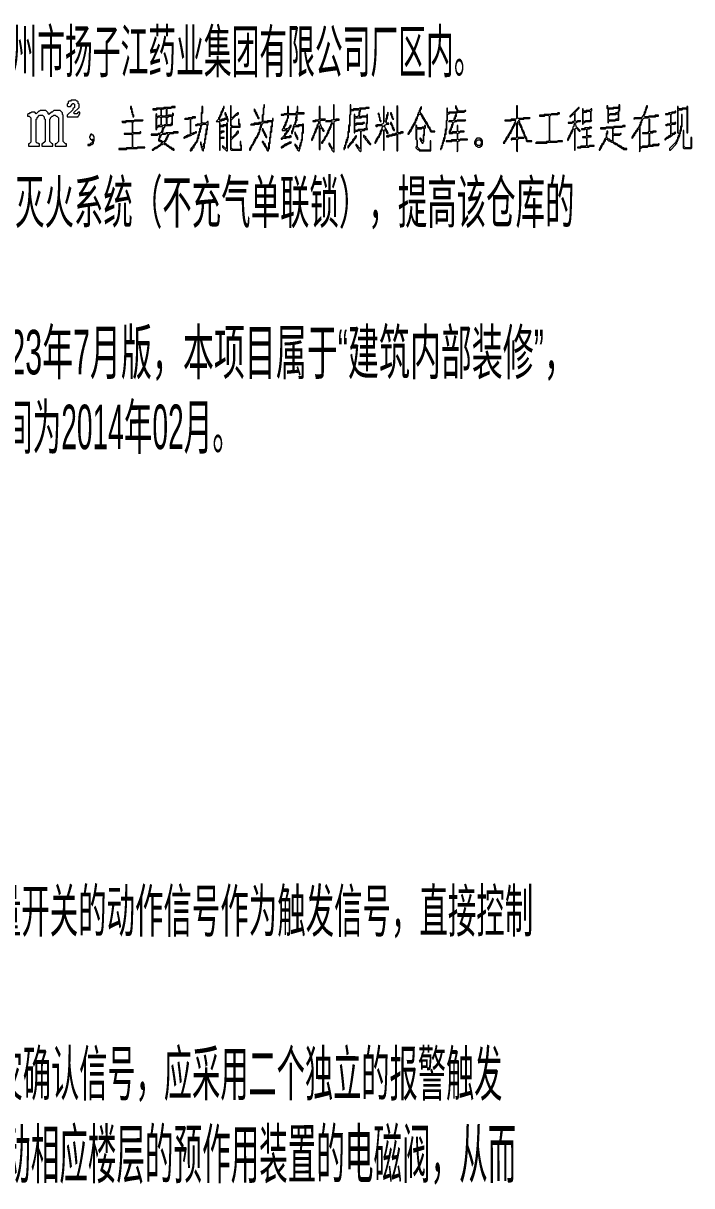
# Model space of a CAD drawing. Header units: millimetres. Extents: x 24 to 865, y 18 to 612.
# Drawn here: x 576.1 to 650, y 314.7 to 443.2 of the extents above; entities that cross this region are included whole.
import ezdxf

# ---------------------------------------------------------------- set-up
doc = ezdxf.new("R2010")
doc.units = ezdxf.units.MM
doc.layers.add('OCR_TEXT', color=6, linetype='CONTINUOUS', lineweight=0)
doc.layers.add('TRACE_TEXT_SYMBOL', color=6, linetype='CONTINUOUS', lineweight=0)
doc.styles.add('wqy-unicode', font='wqy-unicode')

msp = doc.modelspace()

# ---------------------------------------------------------------- linework, layer by layer
at = {"layer": 'TRACE_TEXT_SYMBOL', "color": 6}
for points in [[(581.43, 434.65), (581.34, 434.56), (581.17, 434.56), (581.08, 434.48), (581.08, 434.3), (580.99, 434.21), (580.99, 434.04), (581.08, 433.95), (581.34, 433.95), (581.52, 434.13), (581.52, 434.21), (581.61, 434.3), (581.7, 434.3), (581.78, 434.21), (581.78, 433.86), (581.61, 433.69), (581.61, 433.6), (580.99, 432.99), (580.99, 432.81), (582.22, 432.81), (582.22, 432.9), (582.31, 432.99), (582.31, 433.07), (582.4, 433.16), (582.4, 433.34), (582.22, 433.34), (582.05, 433.16), (581.78, 433.16), (581.7, 433.25), (582.31, 433.86), (582.31, 434.21), (582.22, 434.3), (582.22, 434.48), (582.13, 434.56), (582.05, 434.56), (581.96, 434.65)], [(599.04, 434.04), (599.04, 431.85), (599.21, 431.67), (599.12, 431.59), (599.04, 431.59), (599.04, 429.22), (599.12, 429.13), (600.26, 429.13), (600.26, 429.66), (600.17, 429.75), (600.17, 430.1), (600.09, 430.1), (600.09, 429.66), (600.17, 429.57), (600.17, 429.31), (600.09, 429.22), (599.3, 429.22), (599.12, 429.4), (599.12, 430.27), (599.91, 431.06), (599.91, 431.24), (599.82, 431.24), (599.65, 431.06), (599.65, 430.97), (599.21, 430.53), (599.12, 430.62), (599.12, 431.59), (599.21, 431.67), (600.09, 431.67), (600.09, 432.02), (600, 432.11), (600, 432.55), (599.91, 432.55), (599.91, 432.02), (600, 431.94), (600, 431.85), (599.91, 431.76), (599.3, 431.76), (599.12, 431.94), (599.12, 432.46), (599.65, 432.99), (599.74, 432.99), (599.91, 433.16), (599.91, 433.25), (599.82, 433.25), (599.74, 433.16), (599.65, 433.16), (599.21, 432.72), (599.12, 432.81), (599.12, 434.04)], [(617.43, 434.04), (617.43, 431.06), (617.34, 430.97), (617.25, 430.97), (617.16, 430.89), (616.9, 430.89), (616.81, 430.8), (616.55, 430.8), (616.46, 430.71), (616.29, 430.71), (616.29, 430.62), (616.55, 430.62), (616.64, 430.71), (616.9, 430.71), (616.99, 430.8), (617.25, 430.8), (617.34, 430.89), (617.43, 430.8), (617.43, 429.05), (617.51, 429.05), (617.51, 430.89), (617.6, 430.97), (617.86, 430.97), (617.95, 431.06), (618.13, 431.06), (618.13, 431.15), (617.86, 431.15), (617.78, 431.06), (617.6, 431.06), (617.51, 431.15), (617.51, 433.95)], [(641.95, 434.13), (641.95, 433.95), (641.86, 433.86), (641.34, 433.86), (641.25, 433.78), (640.81, 433.78), (640.72, 433.86), (640.72, 434.04), (640.64, 434.04), (640.64, 433.78), (640.72, 433.69), (640.72, 432.2), (640.81, 432.11), (640.81, 432.29), (640.9, 432.37), (641.51, 432.37), (641.6, 432.46), (641.95, 432.46), (641.95, 433.43), (642.04, 433.51), (642.04, 434.13)], [(588, 433.95), (588, 433.69), (588.09, 433.6), (588.09, 433.34), (588.18, 433.25), (588.18, 433.07), (588.26, 432.99), (588.26, 432.81), (588.35, 432.81), (588.35, 432.99), (588.26, 433.07), (588.26, 433.34), (588.18, 433.43), (588.18, 433.69), (588.09, 433.78), (588.09, 433.95)], [(591.07, 432.81), (591.24, 432.81), (591.33, 432.72), (591.33, 431.94), (591.24, 431.85), (591.07, 431.85), (590.98, 431.76), (590.89, 431.85), (590.89, 432.64)], [(591.68, 433.69), (591.77, 433.78), (591.85, 433.78), (591.94, 433.69), (591.94, 432.99), (591.85, 432.9), (591.5, 432.9), (591.42, 432.99), (591.42, 433.6), (591.5, 433.69)], [(591.42, 432.72), (591.5, 432.81), (591.85, 432.81), (591.94, 432.72), (591.94, 432.02), (591.85, 431.94), (591.77, 431.94), (591.68, 431.85), (591.5, 431.85), (591.42, 431.94)], [(592.2, 432.81), (592.29, 432.9), (592.47, 432.9), (592.55, 432.81), (592.55, 432.2), (592.47, 432.11), (592.47, 432.02), (592.38, 431.94), (592.12, 431.94), (592.03, 432.02), (592.03, 432.72), (592.12, 432.81)], [(594.83, 432.81), (594.74, 432.72), (594.39, 432.72), (594.31, 432.64), (594.04, 432.64), (593.96, 432.55), (594.39, 432.55), (594.48, 432.64), (594.57, 432.55), (594.57, 430.89), (594.48, 430.8), (594.31, 430.8), (594.22, 430.71), (594.13, 430.71), (594.04, 430.62), (593.96, 430.62), (593.87, 430.53), (593.87, 430.45), (593.96, 430.45), (594.04, 430.53), (594.13, 430.53), (594.22, 430.62), (594.31, 430.62), (594.39, 430.71), (594.57, 430.71), (594.66, 430.8), (594.74, 430.8), (594.83, 430.89), (594.92, 430.89), (595.01, 430.97), (595.09, 430.97), (595.18, 431.06), (595.27, 431.06), (595.27, 431.15), (595.18, 431.15), (595.09, 431.06), (594.92, 431.06), (594.83, 430.97), (594.74, 430.97), (594.66, 431.06), (594.66, 432.55), (594.74, 432.64), (594.83, 432.64), (594.92, 432.72), (595.18, 432.72), (595.18, 432.81)], [(601.66, 433.69), (601.66, 433.43), (601.75, 433.34), (601.75, 433.25), (601.84, 433.16), (601.84, 433.07), (601.93, 432.99), (601.93, 432.9), (602.01, 432.81), (602.01, 432.72), (602.1, 432.64), (602.19, 432.64), (602.19, 432.72), (602.1, 432.81), (602.1, 432.9), (602.01, 432.99), (602.01, 433.07), (601.93, 433.16), (601.93, 433.25), (601.84, 433.34), (601.84, 433.43), (601.75, 433.51), (601.75, 433.6)], [(613.49, 432.72), (613.57, 432.81), (614.01, 432.81), (614.1, 432.72), (614.1, 432.2), (614.01, 432.11), (614.01, 431.59), (613.92, 431.5), (613.84, 431.5), (613.75, 431.41), (613.14, 431.41), (613.05, 431.32), (612.87, 431.32), (612.79, 431.41), (612.79, 431.85), (612.87, 431.94), (612.96, 431.94), (613.05, 432.02), (613.66, 432.02), (613.75, 432.11), (613.84, 432.11), (613.84, 432.2), (613.66, 432.2), (613.57, 432.11), (612.96, 432.11), (612.87, 432.02), (612.79, 432.11), (612.79, 432.64), (612.87, 432.72)], [(615.41, 433.25), (615.33, 433.16), (615.41, 433.07), (615.41, 432.81), (615.5, 432.72), (615.5, 432.46), (615.59, 432.37), (615.59, 432.29), (615.68, 432.29), (615.68, 432.37), (615.59, 432.46), (615.59, 432.72), (615.5, 432.81), (615.5, 433.07), (615.41, 433.16)], [(616.73, 433.25), (616.73, 433.07), (616.81, 432.99), (616.81, 432.81), (616.9, 432.72), (616.9, 432.64), (616.99, 432.55), (617.08, 432.55), (616.99, 432.64), (616.99, 432.81), (616.9, 432.9), (616.9, 433.07), (616.81, 433.16), (616.81, 433.25)], [(635.21, 433.25), (635.12, 433.16), (634.5, 433.16), (634.42, 433.07), (633.72, 433.07), (633.63, 432.99), (633.19, 432.99), (633.19, 432.9), (633.72, 432.9), (633.8, 432.99), (634.15, 432.99), (634.24, 432.9), (634.24, 430.18), (634.15, 430.1), (633.98, 430.1), (633.89, 430.01), (632.84, 430.01), (632.75, 429.92), (633.98, 429.92), (634.07, 430.01), (635.12, 430.01), (635.21, 430.1), (635.73, 430.1), (635.73, 430.18), (635.21, 430.18), (635.12, 430.1), (634.42, 430.1), (634.33, 430.18), (634.33, 432.9), (634.5, 433.07), (635.21, 433.07), (635.29, 433.16), (635.38, 433.16), (635.38, 433.25)], [(637.92, 433.69), (637.92, 432.02), (638.01, 432.02), (638.01, 432.11), (638.1, 432.2), (638.18, 432.2), (638.27, 432.29), (638.8, 432.29), (638.88, 432.37), (638.97, 432.37), (638.88, 432.46), (638.88, 433.43), (638.97, 433.51), (638.97, 433.69), (638.88, 433.69), (638.71, 433.51), (638.36, 433.51), (638.27, 433.43), (638.1, 433.43), (638.01, 433.51), (638.01, 433.69)], [(638.36, 433.34), (638.45, 433.43), (638.71, 433.43), (638.8, 433.34), (638.8, 432.46), (638.71, 432.37), (638.27, 432.37), (638.18, 432.29), (638.1, 432.29), (638.01, 432.37), (638.01, 433.25), (638.1, 433.34)], [(641.34, 433.69), (641.42, 433.78), (641.86, 433.78), (641.95, 433.69), (641.95, 433.51), (641.86, 433.43), (641.86, 433.34), (641.77, 433.25), (641.6, 433.25), (641.51, 433.16), (640.99, 433.16), (640.9, 433.07), (640.81, 433.16), (640.81, 433.6), (640.9, 433.69)], [(641.6, 433.07), (641.69, 433.16), (641.77, 433.16), (641.86, 433.07), (641.86, 432.64), (641.77, 432.55), (641.6, 432.55), (641.51, 432.46), (640.9, 432.46), (640.81, 432.55), (640.81, 432.9), (640.99, 433.07)], [(648.17, 433.43), (648.08, 433.34), (647.82, 433.34), (647.73, 433.25), (647.47, 433.25), (647.38, 433.16), (647.12, 433.16), (647.12, 433.07), (647.38, 433.07), (647.47, 433.16), (647.55, 433.16), (647.64, 433.07), (647.64, 432.11), (647.55, 432.02), (647.29, 432.02), (647.2, 431.94), (647.12, 431.94), (647.2, 431.85), (647.29, 431.85), (647.38, 431.94), (647.55, 431.94), (647.64, 431.85), (647.64, 430.8), (647.55, 430.71), (647.47, 430.71), (647.29, 430.53), (647.2, 430.53), (647.03, 430.36), (647.03, 430.27), (647.12, 430.27), (647.29, 430.45), (647.38, 430.45), (647.55, 430.62), (647.64, 430.62), (647.73, 430.71), (647.82, 430.71), (647.99, 430.89), (648.08, 430.89), (648.25, 431.06), (648.17, 431.15), (647.99, 430.97), (647.9, 430.97), (647.82, 430.89), (647.73, 430.97), (647.73, 431.94), (647.82, 432.02), (648.17, 432.02), (648.25, 432.11), (648.25, 432.2), (648.17, 432.2), (648.08, 432.11), (647.82, 432.11), (647.73, 432.2), (647.73, 433.07), (647.9, 433.25), (648.17, 433.25), (648.25, 433.34), (648.25, 433.43)], [(648.43, 433.95), (648.43, 431.06), (648.52, 431.06), (648.6, 430.97), (648.6, 430.8), (648.52, 430.71), (648.52, 430.62), (648.43, 430.53), (648.43, 430.36), (648.34, 430.27), (648.34, 430.18), (648.25, 430.1), (648.25, 430.01), (647.55, 429.31), (647.55, 429.13), (647.64, 429.13), (648.25, 429.75), (648.25, 429.83), (648.34, 429.92), (648.34, 430.01), (648.43, 430.1), (648.43, 430.18), (648.52, 430.27), (648.52, 430.45), (648.6, 430.53), (648.6, 430.62), (648.69, 430.71), (648.69, 430.89), (648.78, 430.97), (648.78, 431.24), (648.87, 431.32), (648.87, 431.67), (648.96, 431.76), (648.96, 433.07), (648.87, 433.07), (648.87, 431.85), (648.78, 431.76), (648.78, 431.41), (648.69, 431.32), (648.69, 431.06), (648.6, 430.97), (648.52, 431.06), (648.52, 433.51), (648.6, 433.6), (648.96, 433.6), (649.04, 433.69), (649.39, 433.69), (649.48, 433.6), (649.48, 431.06), (649.57, 431.06), (649.57, 433.95), (649.48, 433.95), (649.48, 433.86), (649.39, 433.78), (648.96, 433.78), (648.87, 433.69), (648.6, 433.69), (648.52, 433.78), (648.52, 433.95)], [(588.44, 432.46), (588.35, 432.37), (587.48, 432.37), (587.39, 432.29), (587.04, 432.29), (587.12, 432.2), (587.48, 432.2), (587.56, 432.29), (588.09, 432.29), (588.18, 432.2), (588.18, 431.06), (588.09, 430.97), (587.3, 430.97), (587.3, 430.89), (588.09, 430.89), (588.18, 430.8), (588.18, 429.48), (588.09, 429.4), (587.56, 429.4), (587.48, 429.31), (586.69, 429.31), (586.69, 429.22), (587.56, 429.22), (587.65, 429.31), (588.7, 429.31), (588.79, 429.4), (589.58, 429.4), (589.58, 429.48), (588.79, 429.48), (588.7, 429.4), (588.35, 429.4), (588.26, 429.48), (588.26, 430.89), (588.35, 430.97), (589.05, 430.97), (589.14, 431.06), (589.14, 431.15), (589.05, 431.15), (588.96, 431.06), (588.35, 431.06), (588.26, 431.15), (588.26, 432.2), (588.44, 432.37), (589.31, 432.37), (589.4, 432.46)], [(602.54, 431.5), (602.54, 431.32), (602.63, 431.24), (602.63, 431.15), (602.71, 431.06), (602.71, 430.97), (602.8, 430.89), (602.8, 430.8), (602.89, 430.71), (602.89, 430.62), (602.98, 430.53), (603.06, 430.53), (603.06, 430.62), (602.98, 430.71), (602.98, 430.8), (602.89, 430.89), (602.89, 430.97), (602.8, 431.06), (602.8, 431.15), (602.71, 431.24), (602.71, 431.32), (602.63, 431.41), (602.63, 431.5)], [(616.73, 432.2), (616.73, 432.02), (616.81, 431.94), (616.81, 431.85), (616.9, 431.76), (616.9, 431.59), (616.99, 431.5), (616.99, 431.41), (617.08, 431.32), (617.16, 431.32), (617.16, 431.41), (617.08, 431.5), (617.08, 431.59), (616.99, 431.67), (616.99, 431.85), (616.9, 431.94), (616.9, 432.02), (616.81, 432.11), (616.81, 432.2)], [(619.53, 431.85), (619.53, 430.36), (619.62, 430.27), (619.62, 429.57), (619.53, 429.48), (619.53, 429.4), (619.7, 429.22), (619.79, 429.22), (619.88, 429.13), (619.88, 429.05), (621.19, 429.05), (621.19, 430.18), (621.11, 430.18), (621.11, 429.22), (621.02, 429.13), (620.05, 429.13), (619.7, 429.48), (619.7, 430.18), (619.62, 430.27), (619.62, 431.41), (619.7, 431.5), (620.14, 431.5), (620.23, 431.59), (620.32, 431.59), (620.4, 431.5), (620.4, 430.89), (620.32, 430.8), (620.32, 430.27), (620.23, 430.18), (620.14, 430.27), (620.14, 430.36), (620.05, 430.45), (619.97, 430.45), (619.97, 430.36), (620.05, 430.27), (620.05, 430.18), (620.14, 430.1), (620.14, 430.01), (620.23, 429.92), (620.32, 429.92), (620.32, 430.01), (620.4, 430.1), (620.4, 430.71), (620.49, 430.8), (620.49, 431.5), (620.58, 431.59), (620.58, 431.85), (620.49, 431.85), (620.49, 431.76), (620.4, 431.67), (620.23, 431.67), (620.14, 431.59), (619.7, 431.59), (619.62, 431.67), (619.62, 431.85)], [(630.74, 432.2), (630.83, 432.29), (630.91, 432.2), (630.91, 432.02), (631, 431.94), (631, 431.85), (631.09, 431.76), (631.09, 431.67), (631.18, 431.59), (631.18, 431.41), (631.26, 431.32), (631.26, 431.24), (631.35, 431.15), (631.35, 431.06), (631.44, 430.97), (631.44, 430.8), (631.53, 430.71), (631.53, 430.62), (631.44, 430.53), (630.83, 430.53), (630.74, 430.62)], [(638.71, 431.67), (638.62, 431.59), (638.18, 431.59), (638.1, 431.5), (637.83, 431.5), (637.83, 431.41), (638.18, 431.41), (638.27, 431.5), (638.36, 431.41), (638.36, 430.71), (638.27, 430.62), (637.92, 430.62), (637.92, 430.53), (638.27, 430.53), (638.36, 430.45), (638.36, 429.66), (638.27, 429.57), (637.75, 429.57), (637.66, 429.48), (637.39, 429.48), (637.39, 429.4), (637.75, 429.4), (637.83, 429.48), (638.62, 429.48), (638.71, 429.57), (639.23, 429.57), (639.23, 429.66), (638.71, 429.66), (638.62, 429.57), (638.53, 429.57), (638.45, 429.66), (638.45, 430.53), (638.53, 430.62), (638.88, 430.62), (638.88, 430.71), (638.53, 430.71), (638.45, 430.8), (638.45, 431.41), (638.53, 431.5), (638.71, 431.5), (638.8, 431.59), (638.97, 431.59), (638.88, 431.67)], [(583.62, 430.89), (583.53, 430.8), (583.53, 430.71), (583.45, 430.62), (583.45, 430.53), (583.53, 430.45), (583.53, 430.36), (583.62, 430.36), (583.8, 430.18), (583.8, 430.01), (583.71, 429.92), (583.62, 429.92), (583.45, 429.75), (583.27, 429.75), (583.27, 429.66), (583.53, 429.66), (583.62, 429.75), (583.71, 429.75), (583.88, 429.92), (583.88, 430.1), (583.97, 430.18), (583.97, 430.62), (583.88, 430.71), (583.88, 430.8), (583.8, 430.8), (583.71, 430.89)], [(583.71, 430.27), (583.8, 430.36), (583.88, 430.27), (583.8, 430.18)], [(591.85, 430.89), (591.94, 430.97), (592.03, 430.97), (592.12, 430.89), (592.12, 430.8), (592.03, 430.71), (592.03, 430.62), (591.94, 430.53), (591.94, 430.45), (591.85, 430.36), (591.85, 430.27), (591.59, 430.01), (591.42, 430.18), (591.33, 430.18), (591.24, 430.27), (591.24, 430.53), (591.33, 430.62), (591.33, 430.71), (591.5, 430.89)], [(604.99, 430.62), (605.08, 430.71), (605.17, 430.62), (605.08, 430.53)], [(606.13, 431.15), (606.13, 430.89), (606.22, 430.8), (606.22, 430.71), (606.3, 430.62), (606.3, 430.53), (606.39, 430.45), (606.39, 430.36), (606.48, 430.27), (606.48, 430.53), (606.39, 430.62), (606.39, 430.71), (606.3, 430.8), (606.3, 430.89), (606.22, 430.97), (606.22, 431.06)], [(612.87, 430.71), (612.79, 430.62), (612.79, 430.53), (612.52, 430.27), (612.52, 430.18), (612.17, 429.83), (612.17, 429.75), (612, 429.57), (612, 429.4), (612.08, 429.4), (612.08, 429.48), (612.35, 429.75), (612.35, 429.83), (612.61, 430.1), (612.61, 430.18), (612.87, 430.45), (612.87, 430.53), (612.96, 430.62), (612.96, 430.71)], [(613.75, 430.8), (613.75, 430.62), (613.92, 430.45), (613.92, 430.36), (614.19, 430.1), (614.19, 430.01), (614.45, 429.75), (614.54, 429.75), (614.54, 429.83), (614.36, 430.01), (614.36, 430.1), (614.01, 430.45), (614.01, 430.53)], [(626.27, 430.45), (626.1, 430.27), (626.1, 430.18), (626.01, 430.1), (626.01, 429.83), (626.1, 429.75), (626.1, 429.66), (626.18, 429.57), (626.27, 429.57), (626.36, 429.48), (626.62, 429.48), (626.71, 429.57), (626.8, 429.57), (626.8, 429.66), (626.89, 429.75), (626.89, 430.18), (626.8, 430.27), (626.8, 430.36), (626.71, 430.36), (626.62, 430.45)], [(626.36, 430.27), (626.62, 430.27), (626.71, 430.18), (626.71, 430.1), (626.8, 430.01), (626.8, 429.92), (626.71, 429.83), (626.71, 429.75), (626.62, 429.66), (626.36, 429.66), (626.18, 429.83), (626.18, 430.1)], [(649.04, 431.32), (649.04, 429.4), (649.13, 429.31), (649.92, 429.31), (650.01, 429.4), (650.01, 430.53), (649.92, 430.53), (649.92, 429.48), (649.83, 429.4), (649.31, 429.4), (649.13, 429.57), (649.13, 431.32)], [(605.52, 430.01), (605.43, 429.92), (605.34, 429.92), (605.25, 429.83), (605.17, 429.83), (605.08, 429.75), (604.99, 429.75), (604.82, 429.57), (604.73, 429.57), (604.64, 429.48), (604.64, 429.4), (604.73, 429.4), (604.82, 429.48), (604.9, 429.48), (605.08, 429.66), (605.17, 429.66), (605.25, 429.75), (605.34, 429.75), (605.43, 429.83), (605.52, 429.83), (605.6, 429.92), (605.69, 429.92), (605.78, 430.01)]]:
    msp.add_lwpolyline(points, close=True, dxfattribs=at)
for points in [[(602.71, 434.13), (602.71, 433.86), (602.63, 433.78), (602.63, 433.07), (602.54, 432.99), (602.54, 432.29), (602.45, 432.2), (602.19, 432.2), (602.1, 432.11), (601.66, 432.11), (601.58, 432.02), (601.31, 432.02), (601.23, 431.94), (601.66, 431.94), (601.75, 432.02), (602.19, 432.02), (602.28, 432.11), (602.36, 432.11), (602.45, 432.02), (602.36, 431.94), (602.36, 431.76), (602.28, 431.67), (602.28, 431.5), (602.19, 431.41), (602.19, 431.15), (602.1, 431.06), (602.1, 430.97), (602.01, 430.89), (602.01, 430.8), (601.93, 430.71), (601.93, 430.62), (601.75, 430.45), (601.75, 430.36), (601.66, 430.27), (601.66, 430.18), (601.58, 430.1), (601.58, 430.01), (601.49, 429.92), (601.49, 429.83), (601.31, 429.66), (601.31, 429.57), (601.23, 429.48), (601.23, 429.4), (601.14, 429.31), (601.14, 429.13), (601.23, 429.13), (601.23, 429.22), (601.31, 429.31), (601.31, 429.4), (601.4, 429.48), (601.4, 429.57), (601.58, 429.75), (601.58, 429.83), (601.66, 429.92), (601.66, 430.01), (601.75, 430.1), (601.75, 430.18), (601.84, 430.27), (601.84, 430.36), (602.01, 430.53), (602.01, 430.62), (602.1, 430.71), (602.1, 430.8), (602.19, 430.89)], [(602.63, 432.37), (602.63, 432.99), (602.71, 433.07), (602.71, 433.78), (602.8, 433.86), (602.8, 434.13), (602.71, 434.13)], [(610.42, 434.13), (610.42, 432.55), (610.33, 432.46), (610.16, 432.46), (610.07, 432.37), (609.63, 432.37), (609.55, 432.29), (610.07, 432.29), (610.16, 432.37), (610.25, 432.29), (610.25, 432.2), (610.16, 432.11), (610.16, 432.02), (610.07, 431.94), (610.07, 431.76), (609.98, 431.67), (609.98, 431.59), (609.9, 431.5), (609.9, 431.41), (609.81, 431.32), (609.81, 431.15), (609.72, 431.06), (609.72, 430.97), (609.63, 430.89), (609.63, 430.8), (609.46, 430.62), (609.46, 430.53), (609.37, 430.45), (609.37, 430.36), (609.19, 430.18), (609.19, 430.1), (609.11, 430.01), (609.11, 429.92), (609.19, 429.92), (609.28, 430.01), (609.28, 430.1), (609.46, 430.27), (609.46, 430.36), (609.55, 430.45), (609.55, 430.53), (609.72, 430.71), (609.72, 430.8), (609.81, 430.89), (609.81, 430.97), (609.9, 431.06), (609.9, 431.24), (609.98, 431.32), (609.98, 431.41), (610.07, 431.5), (610.07, 431.59), (610.16, 431.67), (610.16, 431.85), (610.25, 431.94), (610.25, 432.02), (610.33, 432.11), (610.42, 432.02), (610.42, 429.4), (610.33, 429.31), (610.25, 429.4), (610.25, 429.48), (610.07, 429.66), (610.07, 429.75), (609.98, 429.83), (609.98, 429.92)], [(609.98, 429.92), (609.9, 429.92), (609.9, 429.75), (609.98, 429.66), (609.98, 429.57), (610.16, 429.4), (610.16, 429.31), (610.25, 429.22), (610.25, 429.13), (610.42, 428.96), (610.51, 428.96), (610.51, 432.29), (610.6, 432.37), (610.68, 432.37), (610.77, 432.46), (611.03, 432.46), (611.03, 432.55), (610.68, 432.55), (610.6, 432.46), (610.51, 432.55), (610.51, 434.13), (610.42, 434.13)], [(612.26, 434.13), (612.26, 433.07), (612.17, 432.99), (612.17, 431.94), (612.08, 431.85), (612.08, 431.24), (612, 431.15), (612, 430.62), (611.91, 430.53), (611.91, 430.36), (611.82, 430.27), (611.82, 430.1), (611.73, 430.01), (611.73, 429.75), (611.65, 429.66), (611.65, 429.48), (611.56, 429.4), (611.56, 429.22), (611.65, 429.22), (611.65, 429.31), (611.73, 429.4), (611.73, 429.66), (611.82, 429.75), (611.82, 429.92), (611.91, 430.01), (611.91, 430.18), (612, 430.27), (612, 430.45), (612.08, 430.53), (612.08, 431.06), (612.17, 431.15), (612.17, 431.76), (612.26, 431.85), (612.26, 432.99), (612.35, 433.07), (612.35, 433.43), (612.44, 433.51), (612.61, 433.51), (612.7, 433.6), (613.22, 433.6), (613.31, 433.51), (613.31, 433.43), (613.22, 433.34), (613.22, 432.99), (613.05, 432.81), (612.87, 432.81), (612.79, 432.9), (612.79, 433.07), (612.7, 433.07), (612.7, 431.06), (612.79, 431.06), (612.79, 431.15), (612.87, 431.24), (613.05, 431.24), (613.14, 431.32), (613.31, 431.32), (613.4, 431.24), (613.4, 429.4), (613.31, 429.31), (613.14, 429.48), (613.14, 429.57), (612.96, 429.75), (612.87, 429.75), (612.87, 429.66)], [(612.87, 429.66), (613.05, 429.48), (613.05, 429.4), (613.22, 429.22), (613.22, 429.13), (613.4, 428.96), (613.49, 429.05), (613.49, 431.24), (613.57, 431.32), (613.84, 431.32), (613.92, 431.41), (614.19, 431.41), (614.19, 431.5), (614.1, 431.59), (614.1, 432.02), (614.19, 432.11), (614.19, 433.07), (614.1, 433.07), (614.1, 432.99), (614.01, 432.9), (613.57, 432.9), (613.49, 432.81), (613.31, 432.81), (613.22, 432.9), (613.31, 432.99), (613.31, 433.34), (613.4, 433.43), (613.4, 433.6), (613.49, 433.69), (613.92, 433.69), (614.01, 433.78), (614.36, 433.78), (614.36, 433.86), (614.01, 433.86), (613.92, 433.78), (613.31, 433.78), (613.22, 433.69), (612.61, 433.69), (612.52, 433.6), (612.44, 433.6), (612.35, 433.69), (612.35, 434.13), (612.26, 434.13)], [(623.91, 434.04), (623.91, 433.78), (624, 433.69), (624, 433.6), (624.08, 433.51), (624.08, 433.43), (624, 433.34), (623.21, 433.34), (623.12, 433.25), (623.03, 433.34), (623.03, 433.78), (622.94, 433.78), (622.94, 432.46), (622.86, 432.37), (622.86, 431.5), (622.77, 431.41), (622.77, 430.97), (622.68, 430.89), (622.68, 430.53), (622.59, 430.45), (622.59, 430.27), (622.51, 430.18), (622.51, 430.01), (622.42, 429.92), (622.42, 429.66), (622.33, 429.57), (622.33, 429.4), (622.24, 429.31), (622.24, 429.22), (622.33, 429.22), (622.33, 429.31), (622.42, 429.4), (622.42, 429.57), (622.51, 429.66), (622.51, 429.83), (622.59, 429.92), (622.59, 430.1), (622.68, 430.18), (622.68, 430.36), (622.77, 430.45), (622.77, 430.8), (622.86, 430.89), (622.86, 431.32), (622.94, 431.41), (622.94, 432.37), (623.03, 432.46), (623.03, 433.07), (623.12, 433.16), (623.21, 433.16), (623.29, 433.25), (624.08, 433.25), (624.17, 433.34), (624.87, 433.34), (624.96, 433.43), (625.05, 433.43), (625.05, 433.51), (624.96, 433.51), (624.87, 433.43), (624.26, 433.43), (624.17, 433.51), (624.17, 433.6), (624.08, 433.69), (624.08, 433.78), (624, 433.86)], [(624, 433.86), (624, 433.95), (623.91, 434.04)], [(630.65, 434.04), (630.65, 432.64), (630.56, 432.55), (630.04, 432.55), (629.95, 432.46), (629.34, 432.46), (629.34, 432.37), (630.04, 432.37), (630.13, 432.46), (630.48, 432.46), (630.56, 432.37), (630.48, 432.29), (630.48, 432.2), (630.39, 432.11), (630.39, 432.02), (630.3, 431.94), (630.3, 431.85), (630.21, 431.76), (630.21, 431.67), (630.13, 431.59), (630.13, 431.5), (630.04, 431.41), (630.04, 431.32), (629.95, 431.24), (629.95, 431.15), (629.78, 430.97), (629.78, 430.89), (629.69, 430.8), (629.69, 430.71), (629.51, 430.53), (629.51, 430.45), (629.43, 430.36), (629.43, 430.27), (629.25, 430.1), (629.25, 430.01), (629.16, 429.92), (629.34, 429.92), (629.34, 430.01), (629.51, 430.18), (629.51, 430.27), (629.6, 430.36), (629.6, 430.45), (629.78, 430.62), (629.78, 430.71), (629.86, 430.8), (629.86, 430.89), (630.04, 431.06), (630.04, 431.15), (630.13, 431.24), (630.13, 431.32), (630.21, 431.41), (630.21, 431.5), (630.3, 431.59), (630.3, 431.67), (630.39, 431.76), (630.39, 431.85), (630.48, 431.94), (630.48, 432.02), (630.56, 432.11), (630.65, 432.02), (630.65, 430.53), (630.56, 430.45), (630.13, 430.45), (630.04, 430.36)], [(630.04, 430.36), (630.04, 430.27), (630.13, 430.27), (630.21, 430.36), (630.56, 430.36), (630.65, 430.27), (630.65, 429.05), (630.74, 428.96), (630.74, 430.27), (630.91, 430.45), (631.44, 430.45), (631.44, 430.53), (631.53, 430.62), (631.61, 430.53), (631.61, 430.45), (631.7, 430.36), (631.7, 430.18), (631.79, 430.1), (632.32, 430.1), (632.32, 430.18), (631.88, 430.18), (631.79, 430.27), (631.79, 430.45), (631.7, 430.53), (631.7, 430.62), (631.61, 430.71), (631.61, 430.8), (631.53, 430.89), (631.53, 431.06), (631.44, 431.15), (631.44, 431.24), (631.35, 431.32), (631.35, 431.41), (631.26, 431.5), (631.26, 431.67), (631.18, 431.76), (631.18, 431.85), (631.09, 431.94), (631.09, 432.02), (631, 432.11), (631, 432.29), (630.91, 432.37), (630.91, 432.46), (631, 432.55), (631.44, 432.55), (631.53, 432.64), (632.05, 432.64), (632.14, 432.72), (631.44, 432.72), (631.35, 432.64), (630.83, 432.64), (630.74, 432.72), (630.74, 434.04), (630.65, 434.04)], [(645.01, 434.04), (645.01, 433.95), (644.93, 433.86), (644.93, 433.69), (644.84, 433.6), (644.84, 433.43), (644.75, 433.34), (644.75, 433.16), (644.66, 433.07), (644.66, 432.99), (644.4, 432.72), (643.7, 432.72), (643.61, 432.64), (643.61, 432.55), (643.7, 432.64), (644.4, 432.64), (644.49, 432.55), (644.49, 432.46), (644.4, 432.37), (644.4, 432.29), (644.31, 432.2), (644.31, 432.02), (644.23, 431.94), (644.23, 431.85), (644.14, 431.76), (644.14, 431.67), (643.96, 431.5), (643.96, 431.41), (643.79, 431.24), (643.79, 431.15), (643.61, 430.97), (643.61, 430.89), (643.44, 430.71), (643.44, 430.62), (643.35, 430.53), (643.44, 430.45), (643.53, 430.53), (643.53, 430.62), (643.7, 430.8), (643.7, 430.89), (643.88, 431.06), (643.88, 431.15), (644.05, 431.32), (644.05, 431.41), (644.14, 431.5), (644.23, 431.41), (644.23, 428.96), (644.31, 429.05), (644.31, 429.31), (644.4, 429.4), (644.49, 429.4), (644.58, 429.48), (645.1, 429.48), (645.19, 429.57), (645.71, 429.57), (645.8, 429.66), (646.33, 429.66), (646.42, 429.75), (646.42, 429.83), (646.33, 429.83), (646.24, 429.75), (645.71, 429.75), (645.63, 429.66), (645.45, 429.66)], [(645.45, 429.66), (645.36, 429.75), (645.36, 430.97), (645.45, 431.06), (645.71, 431.06), (645.8, 431.15), (646.07, 431.15), (646.07, 431.24), (645.71, 431.24), (645.63, 431.15), (645.45, 431.15), (645.36, 431.24), (645.36, 432.55), (645.28, 432.55), (645.28, 431.24), (645.1, 431.06), (644.58, 431.06), (644.58, 430.97), (645.1, 430.97), (645.19, 431.06), (645.28, 430.97), (645.28, 429.75), (645.1, 429.57), (644.58, 429.57), (644.49, 429.48), (644.4, 429.48), (644.31, 429.57), (644.31, 431.85), (644.4, 431.94), (644.4, 432.11), (644.49, 432.2), (644.49, 432.37), (644.58, 432.46), (644.58, 432.55), (644.75, 432.72), (645.19, 432.72), (645.28, 432.81), (645.98, 432.81), (646.07, 432.9), (646.33, 432.9), (646.33, 432.99), (645.98, 432.99), (645.89, 432.9), (645.28, 432.9), (645.19, 432.81), (644.84, 432.81), (644.75, 432.9), (644.75, 433.07), (644.84, 433.16), (644.84, 433.25), (644.93, 433.34), (644.93, 433.51), (645.01, 433.6), (645.01, 433.78), (645.1, 433.86), (645.1, 434.04), (645.01, 434.04)], [(578.02, 433.51), (577.93, 433.43), (577.84, 433.43), (577.58, 433.16), (577.4, 433.34), (577.05, 433.34), (576.97, 433.25), (576.88, 433.25), (576.79, 433.16), (576.7, 433.16), (576.62, 433.07), (576.62, 432.9), (576.79, 432.9), (576.97, 432.72), (576.97, 430.01), (576.79, 429.83), (576.7, 429.83), (576.7, 429.57), (577.93, 429.57), (577.93, 429.83), (577.84, 429.83), (577.75, 429.92), (577.67, 429.92), (577.58, 430.01), (577.58, 432.55), (577.67, 432.64), (577.67, 432.72), (577.93, 432.99), (578.28, 432.99), (578.45, 432.81), (578.45, 432.64), (578.54, 432.55), (578.54, 430.1), (578.28, 429.83), (578.19, 429.83), (578.19, 429.57), (579.42, 429.57), (579.42, 429.83), (579.33, 429.83), (579.07, 430.1), (579.07, 432.55), (579.16, 432.64), (579.16, 432.72), (579.33, 432.9), (579.42, 432.9), (579.51, 432.99), (579.68, 432.99), (579.77, 432.9), (579.86, 432.9), (580.03, 432.72), (580.03, 430.1), (579.77, 429.83), (579.68, 429.83), (579.68, 429.57), (580.91, 429.57), (580.91, 429.83), (580.82, 429.83), (580.56, 430.1), (580.56, 432.99), (580.47, 433.07), (580.47, 433.25), (580.21, 433.51), (579.51, 433.51), (579.33, 433.34)], [(579.33, 433.34), (579.24, 433.34), (578.98, 433.07), (578.89, 433.16), (578.89, 433.25), (578.63, 433.51), (578.02, 433.51)], [(592.55, 433.95), (592.47, 433.86), (591.68, 433.86), (591.59, 433.78), (590.89, 433.78), (590.8, 433.69), (590.45, 433.69), (590.45, 433.6), (590.89, 433.6), (590.98, 433.69), (591.24, 433.69), (591.33, 433.6), (591.33, 432.99), (591.24, 432.9), (591.07, 432.9), (590.98, 432.81), (590.89, 432.9), (590.89, 433.16), (590.8, 433.07), (590.8, 431.41), (590.89, 431.41), (590.89, 431.59), (591.07, 431.76), (591.5, 431.76), (591.59, 431.67), (591.59, 431.59), (591.5, 431.5), (591.5, 431.32), (591.42, 431.24), (591.42, 431.15), (591.24, 430.97), (591.07, 430.97), (590.98, 430.89), (590.28, 430.89), (590.28, 430.8), (590.98, 430.8), (591.07, 430.89), (591.15, 430.89), (591.24, 430.8), (591.24, 430.71), (591.15, 430.62), (591.15, 430.45), (591.07, 430.36), (591.07, 430.18), (591.15, 430.18), (591.24, 430.1), (591.33, 430.1), (591.5, 429.92), (591.42, 429.83), (591.33, 429.83), (591.15, 429.66), (591.07, 429.66), (590.89, 429.48), (590.8, 429.48), (590.72, 429.4), (590.63, 429.4), (590.45, 429.22), (590.37, 429.22), (590.37, 429.13), (590.54, 429.13), (590.72, 429.31), (590.8, 429.31), (590.89, 429.4), (590.98, 429.4)], [(590.98, 429.4), (591.15, 429.57), (591.24, 429.57), (591.42, 429.75), (591.5, 429.75), (591.59, 429.83), (591.68, 429.83), (591.77, 429.75), (591.85, 429.75), (592.03, 429.57), (592.12, 429.57), (592.29, 429.4), (592.38, 429.4), (592.55, 429.22), (592.64, 429.22), (592.73, 429.13), (592.82, 429.13), (592.82, 429.22), (592.73, 429.31), (592.64, 429.31), (592.47, 429.48), (592.38, 429.48), (592.2, 429.66), (592.12, 429.66), (591.94, 429.83), (591.85, 429.83), (591.77, 429.92), (591.77, 430.01), (591.94, 430.18), (591.94, 430.27), (592.03, 430.36), (592.03, 430.45), (592.12, 430.53), (592.12, 430.62), (592.2, 430.71), (592.2, 430.8), (592.38, 430.97), (592.73, 430.97), (592.82, 431.06), (593.26, 431.06), (593.26, 431.15), (592.73, 431.15), (592.64, 431.06), (591.94, 431.06), (591.85, 430.97), (591.59, 430.97), (591.5, 431.06), (591.5, 431.15), (591.59, 431.24), (591.59, 431.41), (591.68, 431.5), (591.68, 431.59), (591.77, 431.67), (591.77, 431.76), (591.85, 431.85), (592.47, 431.85), (592.55, 431.94), (592.64, 431.94), (592.64, 432.9), (592.73, 432.99), (592.73, 433.16), (592.64, 433.25), (592.64, 433.07), (592.55, 432.99)], [(592.55, 432.99), (592.2, 432.99), (592.12, 432.9), (592.03, 432.99), (592.03, 433.69), (592.12, 433.78), (592.47, 433.78), (592.55, 433.86), (592.91, 433.86), (592.91, 433.95), (592.55, 433.95)], [(595.88, 433.95), (595.88, 433.34), (595.8, 433.25), (595.8, 432.11), (595.71, 432.02), (595.36, 432.02), (595.27, 431.94), (595.18, 431.94), (595.18, 431.85), (595.36, 431.85), (595.44, 431.94), (595.62, 431.94), (595.71, 431.85), (595.71, 431.59), (595.62, 431.5), (595.62, 431.24), (595.53, 431.15), (595.53, 430.89), (595.44, 430.8), (595.44, 430.53), (595.36, 430.45), (595.36, 430.27), (595.27, 430.18), (595.27, 430.1), (595.09, 429.92), (595.09, 429.83), (594.92, 429.66), (594.92, 429.57), (594.66, 429.31), (594.66, 429.22), (594.57, 429.13), (594.57, 429.05), (594.66, 429.05), (594.83, 429.22), (594.83, 429.31), (595.01, 429.48), (595.01, 429.57), (595.18, 429.75), (595.18, 429.83), (595.36, 430.01), (595.36, 430.1), (595.44, 430.18), (595.44, 430.36), (595.53, 430.45), (595.53, 430.71), (595.62, 430.8), (595.62, 431.06), (595.71, 431.15), (595.71, 431.41), (595.8, 431.5), (595.8, 431.76), (595.88, 431.85), (595.88, 431.94), (595.97, 432.02), (596.32, 432.02), (596.41, 431.94), (596.41, 431.5), (596.32, 431.41), (596.32, 430.97), (596.23, 430.89), (596.23, 430.45), (596.15, 430.36), (596.15, 429.92), (596.06, 429.83)], [(596.06, 429.83), (596.06, 429.57), (595.97, 429.48), (595.88, 429.57), (595.88, 429.75), (595.8, 429.83), (595.8, 430.01), (595.71, 430.01), (595.71, 429.75), (595.8, 429.66), (595.8, 429.48), (595.88, 429.4), (595.88, 429.22), (595.97, 429.13), (595.97, 429.05), (596.06, 429.05), (596.06, 429.31), (596.15, 429.4), (596.15, 429.83), (596.23, 429.92), (596.23, 430.27), (596.32, 430.36), (596.32, 430.8), (596.41, 430.89), (596.41, 431.32), (596.5, 431.41), (596.5, 431.85), (596.58, 431.94), (596.58, 432.29), (596.5, 432.29), (596.32, 432.11), (595.97, 432.11), (595.88, 432.2), (595.88, 433.16), (595.97, 433.25), (595.97, 433.95), (595.88, 433.95)], [(598.25, 433.95), (598.25, 433.78), (598.16, 433.69), (598.16, 433.6), (598.07, 433.51), (598.07, 433.43), (597.98, 433.34), (597.98, 433.16), (597.9, 433.07), (597.9, 432.99), (597.81, 432.9), (597.81, 432.81), (597.72, 432.72), (597.72, 432.55), (597.46, 432.29), (597.72, 432.29), (597.81, 432.2), (597.81, 429.13), (597.9, 429.13), (597.9, 430.36), (597.98, 430.45), (598.33, 430.45), (598.33, 430.53), (597.98, 430.53), (597.9, 430.62), (597.9, 430.97), (597.98, 431.06), (598.07, 431.06), (598.16, 431.15), (598.33, 431.15), (598.33, 431.24), (598.07, 431.24), (597.98, 431.15), (597.9, 431.24), (597.9, 431.67), (597.98, 431.76), (598.25, 431.76), (598.33, 431.85), (598.51, 431.85), (598.6, 431.76), (598.6, 429.4), (598.51, 429.31), (598.16, 429.66), (598.16, 429.48), (598.6, 429.05), (598.69, 429.05), (598.69, 432.11), (598.6, 432.11), (598.6, 432.02), (598.51, 431.94), (598.25, 431.94), (598.16, 431.85), (597.98, 431.85), (597.9, 431.94), (597.9, 432.11), (597.81, 432.2), (597.81, 432.29), (597.9, 432.37), (598.07, 432.37), (598.16, 432.46), (598.33, 432.46), (598.42, 432.55), (598.6, 432.55), (598.69, 432.46)], [(598.69, 432.46), (598.69, 432.29), (598.77, 432.29), (598.77, 432.55), (598.69, 432.64), (598.69, 432.81), (598.6, 432.9), (598.6, 433.07), (598.51, 433.16), (598.51, 433.25), (598.42, 433.25), (598.42, 433.07), (598.51, 432.99), (598.51, 432.81), (598.6, 432.72), (598.51, 432.64), (598.33, 432.64), (598.25, 432.55), (598.07, 432.55), (597.98, 432.46), (597.9, 432.46), (597.81, 432.55), (597.81, 432.64), (597.9, 432.72), (597.9, 432.81), (597.98, 432.9), (597.98, 432.99), (598.07, 433.07), (598.07, 433.25), (598.16, 433.34), (598.16, 433.43), (598.25, 433.51), (598.25, 433.69), (598.33, 433.78), (598.33, 433.95), (598.25, 433.95)], [(605.34, 433.95), (605.34, 433.25), (605.25, 433.16), (604.99, 433.16), (604.9, 433.07), (604.64, 433.07), (604.64, 432.99), (604.9, 432.99), (604.99, 433.07), (605.25, 433.07), (605.34, 432.99), (605.34, 432.64), (605.25, 432.55), (605.25, 432.46), (605.17, 432.37), (605.17, 432.29), (605.08, 432.2), (605.08, 432.02), (604.99, 431.94), (604.99, 431.85), (604.9, 431.76), (604.9, 431.59), (604.73, 431.41), (604.73, 431.32), (605.08, 431.32), (605.17, 431.41), (605.25, 431.32), (605.25, 431.24), (605.17, 431.15), (605.17, 431.06), (604.99, 430.89), (604.99, 430.8), (604.82, 430.62), (604.82, 430.53), (604.73, 430.45), (604.64, 430.45), (604.64, 430.36), (604.73, 430.36), (604.82, 430.45), (605.17, 430.45), (605.25, 430.53), (605.6, 430.53), (605.69, 430.62), (605.78, 430.62), (605.69, 430.71), (605.6, 430.71), (605.52, 430.62), (605.17, 430.62), (605.08, 430.71), (605.08, 430.8), (605.25, 430.97), (605.25, 431.06), (605.43, 431.24), (605.43, 431.32), (605.6, 431.5), (605.6, 431.59), (605.69, 431.67), (605.69, 431.76), (605.78, 431.85), (605.6, 431.85), (605.6, 431.76), (605.34, 431.5), (605.17, 431.5), (605.08, 431.41)], [(605.08, 431.41), (604.99, 431.5), (604.99, 431.67), (605.08, 431.76), (605.08, 431.85), (605.17, 431.94), (605.17, 432.11), (605.25, 432.2), (605.25, 432.29), (605.34, 432.37), (605.34, 432.64), (605.43, 432.72), (605.43, 432.99), (605.52, 433.07), (606.22, 433.07), (606.3, 432.99), (606.3, 432.81), (606.22, 432.72), (606.22, 432.64), (606.3, 432.55), (606.22, 432.46), (606.22, 432.29), (606.13, 432.2), (606.13, 432.02), (606.04, 431.94), (606.04, 431.85), (605.95, 431.76), (605.95, 431.59), (605.87, 431.5), (605.87, 431.32), (605.78, 431.24), (605.78, 430.97), (605.87, 430.97), (605.87, 431.15), (605.95, 431.24), (605.95, 431.41), (606.04, 431.5), (606.04, 431.67), (606.13, 431.76), (606.57, 431.76), (606.65, 431.85), (606.92, 431.85), (607.01, 431.76), (607.01, 431.15), (606.92, 431.06), (606.92, 430.36), (606.83, 430.27), (606.83, 430.01), (606.74, 429.92), (606.74, 429.75), (606.65, 429.66), (606.65, 429.4), (606.57, 429.31), (606.39, 429.48), (606.39, 429.57), (606.13, 429.83), (606.13, 429.66), (606.3, 429.48), (606.3, 429.4), (606.39, 429.31), (606.39, 429.22), (606.57, 429.05), (606.65, 429.05), (606.65, 429.22)], [(606.65, 429.22), (606.74, 429.31), (606.74, 429.57), (606.83, 429.66), (606.83, 429.92), (606.92, 430.01), (606.92, 430.18), (607.01, 430.27), (607.01, 430.97), (607.09, 431.06), (607.09, 432.02), (607.01, 432.02), (606.92, 431.94), (606.57, 431.94), (606.48, 431.85), (606.3, 431.85), (606.22, 431.94), (606.22, 432.11), (606.3, 432.2), (606.3, 432.37), (606.39, 432.46), (606.39, 432.55), (606.3, 432.64), (606.39, 432.72), (606.39, 433.07), (606.48, 433.16), (607.18, 433.16), (607.18, 433.25), (606.48, 433.25), (606.39, 433.34), (606.48, 433.43), (606.48, 433.95), (606.39, 433.95), (606.39, 433.43), (606.3, 433.34), (606.3, 433.25), (606.22, 433.16), (605.52, 433.16), (605.43, 433.25), (605.43, 433.95), (605.34, 433.95)], [(608.84, 433.95), (608.84, 432.55), (608.76, 432.46), (608.41, 432.46), (608.32, 432.37), (608.14, 432.37), (608.14, 432.29), (608.41, 432.29), (608.49, 432.37), (608.67, 432.37), (608.76, 432.29), (608.76, 432.11), (608.67, 432.02), (608.67, 431.94), (608.58, 431.85), (608.58, 431.67), (608.49, 431.59), (608.49, 431.5), (608.41, 431.41), (608.41, 431.24), (608.32, 431.15), (608.32, 431.06), (608.23, 430.97), (608.23, 430.8), (608.14, 430.71), (608.14, 430.62), (608.06, 430.53), (608.06, 430.45), (607.97, 430.36), (607.97, 430.27), (608.06, 430.18), (608.06, 430.27), (608.14, 430.36), (608.14, 430.45), (608.23, 430.53), (608.23, 430.71), (608.32, 430.8), (608.32, 430.89), (608.41, 430.97), (608.41, 431.06), (608.49, 431.15), (608.49, 431.32), (608.58, 431.41), (608.58, 431.5), (608.67, 431.59), (608.67, 431.76), (608.76, 431.85), (608.84, 431.76), (608.84, 429.22), (608.93, 429.22), (608.93, 431.5), (609.02, 431.59), (609.19, 431.41), (609.19, 431.32), (609.28, 431.24), (609.37, 431.24), (609.37, 431.32), (609.28, 431.41), (609.28, 431.5), (609.11, 431.67), (609.11, 431.76), (609.02, 431.85), (609.02, 431.94), (608.93, 432.02)], [(608.93, 432.02), (608.93, 432.37), (609.02, 432.46), (609.46, 432.46), (609.55, 432.55), (609.02, 432.55), (608.93, 432.64), (608.93, 433.95), (608.84, 433.95)], [(615.94, 433.95), (615.94, 432.11), (615.85, 432.02), (615.76, 432.02), (615.68, 431.94), (615.24, 431.94), (615.15, 431.85), (615.06, 431.85), (615.15, 431.76), (615.24, 431.76), (615.33, 431.85), (615.76, 431.85), (615.85, 431.76), (615.85, 431.67), (615.76, 431.59), (615.76, 431.5), (615.68, 431.41), (615.68, 431.32), (615.59, 431.24), (615.59, 431.06), (615.5, 430.97), (615.5, 430.89), (615.41, 430.8), (615.41, 430.71), (615.24, 430.53), (615.24, 430.45), (615.15, 430.36), (615.15, 430.27), (615.06, 430.18), (615.06, 430.1), (614.97, 430.01), (614.97, 429.92), (615.06, 429.92), (615.15, 430.01), (615.15, 430.1), (615.24, 430.18), (615.24, 430.27), (615.33, 430.36), (615.33, 430.45), (615.5, 430.62), (615.5, 430.71), (615.59, 430.8), (615.59, 430.89), (615.68, 430.97), (615.68, 431.15), (615.76, 431.24), (615.76, 431.32), (615.85, 431.41), (615.94, 431.32), (615.94, 429.13), (616.03, 429.13), (616.03, 431.32), (616.11, 431.41), (616.2, 431.32), (616.2, 431.24), (616.29, 431.15), (616.29, 431.06), (616.38, 430.97), (616.46, 430.97), (616.46, 431.06), (616.38, 431.15), (616.38, 431.24), (616.29, 431.32), (616.29, 431.41)], [(616.29, 431.41), (616.11, 431.59), (616.11, 431.67), (616.03, 431.76), (616.03, 431.85), (616.11, 431.94), (616.2, 431.94), (616.29, 432.02), (616.55, 432.02), (616.55, 432.11), (616.29, 432.11), (616.2, 432.2), (616.29, 432.29), (616.29, 432.55), (616.38, 432.64), (616.38, 432.9), (616.46, 432.99), (616.46, 433.34), (616.38, 433.25), (616.38, 433.07), (616.29, 432.99), (616.29, 432.72), (616.2, 432.64), (616.2, 432.37), (616.11, 432.29), (616.03, 432.37), (616.03, 433.95), (615.94, 433.95)], [(620.14, 433.95), (620.05, 433.86), (620.05, 433.78), (619.97, 433.69), (619.97, 433.6), (619.88, 433.51), (619.88, 433.34), (619.79, 433.25), (619.79, 433.16), (619.7, 433.07), (619.7, 432.9), (619.62, 432.81), (619.62, 432.72), (619.53, 432.64), (619.53, 432.55), (619.44, 432.46), (619.44, 432.29), (619.35, 432.2), (619.35, 432.11), (619.18, 431.94), (619.18, 431.85), (619.09, 431.76), (619.09, 431.67), (619, 431.59), (619, 431.5), (618.83, 431.32), (618.83, 431.24), (618.74, 431.15), (618.74, 431.06), (618.65, 430.97), (618.65, 430.89), (618.74, 430.89), (618.83, 430.97), (618.83, 431.06), (619, 431.24), (619, 431.32), (619.09, 431.41), (619.09, 431.5), (619.18, 431.59), (619.18, 431.67), (619.27, 431.76), (619.27, 431.85), (619.44, 432.02), (619.44, 432.11), (619.53, 432.2), (619.53, 432.37), (619.62, 432.46), (619.62, 432.55), (619.7, 432.64), (619.7, 432.81), (619.79, 432.9), (619.79, 432.99), (619.97, 433.16), (620.14, 432.99), (620.14, 432.9), (620.23, 432.81), (620.23, 432.72), (620.32, 432.64), (620.32, 432.55), (620.49, 432.37), (620.49, 432.29), (620.58, 432.2), (620.58, 432.11), (620.76, 431.94)], [(620.76, 431.94), (620.76, 431.85), (620.84, 431.76), (620.84, 431.67), (621.02, 431.5), (621.02, 431.41), (621.11, 431.32), (621.11, 431.24), (621.19, 431.15), (621.63, 431.15), (621.63, 431.24), (621.28, 431.24), (621.19, 431.32), (621.19, 431.41), (621.11, 431.5), (621.11, 431.59), (620.93, 431.76), (620.93, 431.85), (620.84, 431.94), (620.84, 432.02), (620.76, 432.11), (620.76, 432.2), (620.58, 432.37), (620.58, 432.46), (620.49, 432.55), (620.49, 432.64), (620.32, 432.81), (620.32, 432.9), (620.23, 432.99), (620.23, 433.07), (620.05, 433.25), (620.05, 433.34), (619.97, 433.43), (620.05, 433.51), (620.05, 433.6), (620.14, 433.69), (620.14, 433.95)], [(623.91, 433.07), (623.91, 432.99), (623.82, 432.9), (623.82, 432.72), (623.73, 432.64), (623.73, 432.46), (623.65, 432.37), (623.21, 432.37), (623.12, 432.29), (623.47, 432.29), (623.56, 432.2), (623.56, 432.02), (623.47, 431.94), (623.47, 431.76), (623.38, 431.67), (623.38, 431.5), (623.29, 431.41), (623.29, 431.32), (623.21, 431.24), (623.21, 430.97), (623.56, 430.97), (623.65, 431.06), (624, 431.06), (624.08, 430.97), (624.08, 430.36), (624, 430.27), (623.47, 430.27), (623.38, 430.18), (622.86, 430.18), (622.86, 430.1), (623.47, 430.1), (623.56, 430.18), (624, 430.18), (624.08, 430.1), (624.08, 428.96), (624.17, 429.05), (624.17, 430.1), (624.26, 430.18), (624.35, 430.18), (624.43, 430.27), (625.22, 430.27), (625.22, 430.36), (624.43, 430.36), (624.35, 430.27), (624.26, 430.27), (624.17, 430.36), (624.17, 430.97), (624.26, 431.06), (624.35, 431.06), (624.43, 431.15), (624.87, 431.15), (624.87, 431.24), (624.43, 431.24), (624.35, 431.15), (624.26, 431.15), (624.17, 431.24), (624.17, 431.85), (624.08, 431.85), (624.08, 431.24), (624, 431.15), (623.56, 431.15), (623.47, 431.06), (623.38, 431.06), (623.29, 431.15)], [(623.29, 431.15), (623.38, 431.24), (623.38, 431.32), (623.47, 431.41), (623.47, 431.59), (623.56, 431.67), (623.56, 431.85), (623.65, 431.94), (623.65, 432.11), (623.82, 432.29), (624, 432.29), (624.08, 432.37), (624.96, 432.37), (625.05, 432.46), (624.08, 432.46), (624, 432.37), (623.91, 432.37), (623.82, 432.46), (623.82, 432.55), (623.91, 432.64), (623.91, 432.81), (624, 432.9), (624, 433.07), (623.91, 433.07)], [(637.48, 433.86), (636.52, 432.9), (636.52, 432.81), (636.61, 432.81), (636.96, 433.16), (637.04, 433.07), (637.04, 432.37), (636.96, 432.29), (636.87, 432.29), (636.78, 432.2), (636.34, 432.2), (636.34, 432.11), (636.78, 432.11), (636.87, 432.2), (636.96, 432.2), (637.04, 432.11), (637.04, 432.02), (636.96, 431.94), (636.96, 431.76), (636.87, 431.67), (636.87, 431.5), (636.78, 431.41), (636.78, 431.32), (636.69, 431.24), (636.69, 431.15), (636.61, 431.06), (636.61, 430.97), (636.52, 430.89), (636.52, 430.8), (636.43, 430.71), (636.43, 430.62), (636.34, 430.53), (636.34, 430.45), (636.26, 430.36), (636.26, 430.27), (636.34, 430.18), (636.34, 430.27), (636.43, 430.36), (636.43, 430.45), (636.52, 430.53), (636.52, 430.62), (636.61, 430.71), (636.61, 430.8), (636.69, 430.89), (636.69, 430.97), (636.78, 431.06), (636.78, 431.15), (636.87, 431.24), (636.87, 431.41), (636.96, 431.5), (637.04, 431.41), (637.04, 429.13), (637.13, 429.13), (637.13, 431.5), (637.22, 431.59), (637.57, 431.24), (637.66, 431.24), (637.66, 431.32), (637.22, 431.76), (637.22, 431.85), (637.13, 431.94), (637.13, 432.11), (637.22, 432.2), (637.31, 432.2)], [(637.31, 432.2), (637.39, 432.29), (637.66, 432.29), (637.75, 432.37), (637.39, 432.37), (637.31, 432.29), (637.22, 432.29), (637.13, 432.37), (637.13, 433.34), (637.57, 433.78), (637.57, 433.86), (637.48, 433.86)], [(602.19, 430.89), (602.19, 431.06), (602.28, 431.15), (602.28, 431.32), (602.36, 431.41), (602.36, 431.59), (602.45, 431.67), (602.45, 431.85), (602.54, 431.94), (602.54, 432.02), (602.71, 432.2), (603.15, 432.2), (603.24, 432.29), (603.5, 432.29), (603.59, 432.2), (603.59, 431.85), (603.5, 431.76), (603.5, 431.24), (603.41, 431.15), (603.41, 430.62), (603.33, 430.53), (603.33, 430.01), (603.24, 429.92), (603.24, 429.4), (603.15, 429.31), (603.06, 429.4), (603.06, 429.48), (602.89, 429.66), (602.89, 429.75), (602.71, 429.92), (602.71, 430.01), (602.63, 430.1), (602.54, 430.1), (602.54, 430.01), (602.63, 429.92), (602.63, 429.83), (602.8, 429.66), (602.8, 429.57), (602.98, 429.4), (602.98, 429.31), (603.06, 429.22), (603.06, 429.13), (603.15, 429.05), (603.24, 429.05), (603.24, 429.22), (603.33, 429.31), (603.33, 429.83), (603.41, 429.92), (603.41, 430.45), (603.5, 430.53), (603.5, 431.06), (603.59, 431.15), (603.59, 431.67), (603.68, 431.76), (603.68, 432.29), (603.76, 432.37), (603.76, 432.64), (603.68, 432.64), (603.68, 432.46), (603.59, 432.37), (603.15, 432.37), (603.06, 432.29), (602.71, 432.29), (602.63, 432.37)], [(642.39, 431.85), (642.3, 431.76), (641.42, 431.76), (641.34, 431.67), (640.55, 431.67), (640.46, 431.59), (639.93, 431.59), (639.93, 431.5), (640.46, 431.5), (640.55, 431.59), (641.16, 431.59), (641.25, 431.5), (641.25, 430.27), (641.16, 430.18), (641.07, 430.18), (640.9, 430.36), (640.81, 430.36), (640.64, 430.53), (640.64, 430.89), (640.72, 430.97), (640.72, 431.24), (640.64, 431.24), (640.64, 431.06), (640.55, 430.97), (640.55, 430.53), (640.37, 430.36), (640.37, 430.27), (640.29, 430.18), (640.29, 430.1), (640.2, 430.01), (640.2, 429.92), (640.02, 429.75), (640.02, 429.66), (639.93, 429.57), (639.93, 429.48), (639.85, 429.4), (639.85, 429.31), (639.76, 429.22), (639.76, 429.13), (639.85, 429.13), (639.93, 429.22), (639.93, 429.31), (640.02, 429.4), (640.02, 429.48), (640.11, 429.57), (640.11, 429.66), (640.29, 429.83), (640.29, 429.92), (640.37, 430.01), (640.37, 430.1), (640.46, 430.18), (640.46, 430.27), (640.55, 430.36), (640.64, 430.36), (640.81, 430.18), (640.9, 430.18), (640.99, 430.1), (641.07, 430.1), (641.16, 430.01), (641.25, 430.01), (641.42, 429.83), (641.51, 429.83), (641.6, 429.75), (641.69, 429.75)], [(641.69, 429.75), (641.86, 429.57), (641.95, 429.57), (642.04, 429.48), (642.12, 429.48), (642.3, 429.31), (642.39, 429.31), (642.47, 429.22), (642.82, 429.22), (642.82, 429.31), (642.56, 429.31), (642.47, 429.4), (642.39, 429.4), (642.21, 429.57), (642.12, 429.57), (642.04, 429.66), (641.95, 429.66), (641.77, 429.83), (641.69, 429.83), (641.6, 429.92), (641.51, 429.92), (641.34, 430.1), (641.34, 430.71), (641.42, 430.8), (642.04, 430.8), (642.12, 430.89), (642.21, 430.89), (642.21, 430.97), (642.12, 430.97), (642.04, 430.89), (641.42, 430.89), (641.34, 430.97), (641.34, 431.5), (641.51, 431.67), (642.3, 431.67), (642.39, 431.76), (642.65, 431.76), (642.65, 431.85), (642.39, 431.85)]]:
    msp.add_lwpolyline(points, dxfattribs=at)

# ---------------------------------------------------------------- texts
at = {"layer": 'OCR_TEXT', "color": 6, "style": 'wqy-unicode'}
for s, height, width, p in [('本工程为扬子江药业集团有限公司-综合仓库改造工程，项目位于泰州市扬子江药业集团有限公司厂区内。', 4.7135, 0.477375, (484.6, 437.7)), ('有消防设施基础条件上，加强消防设施-即新增自动喷水（预作用）灭火系统（不充气单联锁），提高该仓库的', 4.7135, 0.506039, (479.82, 421.06)), ('2、根据《江苏省既有建筑改造消防设计技术要点（试行）》2023年7月版，本项目属于“建筑内部装修”，', 4.9184, 0.510196, (479.9, 404.37)), ('4.1 系统干管压力开关、湿式报警阀压力开关、高位水箱出水管的流量开关的动作信号作为触发信号，直接控制', 4.7135, 0.488823, (479.64, 342.77))]:
    msp.add_text(s, height=height, dxfattribs=dict(at, width=width)).set_placement(p)
for s, height, rotation, width, p in [('电气专业的相关消防系统适用原标准；复核本项目原设计图纸出图时间为2014年02月。', 4.9184, 0.0737, 0.472013, (479.01, 395.97)), ('4.2 预作用装置控制方式：当火灾报警系统接收到联动触发信号(即火灾确认信号，应采用二个独立的报警触发', 4.9184, -0.0291, 0.464731, (479.55, 324.76)), ('装置报警信号的“与”逻辑组合/后，联动控制器发出联动控制信号，启动相应楼层的预作用装置的电磁阀，从而', 5.3283, 0.058, 0.434187, (479.38, 315.48))]:
    msp.add_text(s, height=height, rotation=rotation, dxfattribs=dict(at, width=width)).set_placement(p)

doc.saveas('drawing.dxf')
